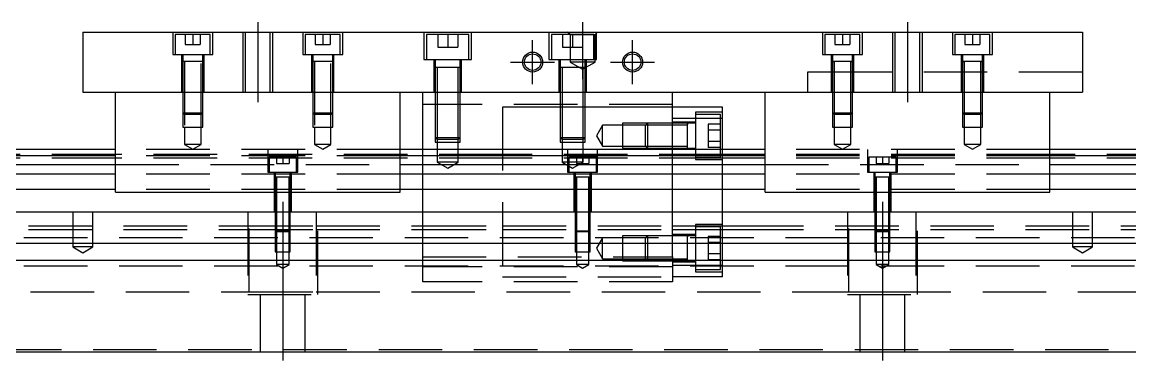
# Model space of a CAD drawing. Extents: x -14 to 849, y -278 to 102.
# Drawn here: x 207.9 to 429.5, y -235.3 to -167.3 of the extents above; entities that cross this region are included whole.
import ezdxf

# ---------------------------------------------------------------- set-up
doc = ezdxf.new("R2010")
doc.units = 0
doc.linetypes.add('CENTER', pattern=[50.8, 31.75, -6.35, 6.35, -6.35])
doc.linetypes.add('DASHED', pattern=[19.05, 12.7, -6.35])
doc.layers.get('0').update_dxf_attribs({"linetype": 'CONTINUOUS'})
doc.layers.add('CENTER', color=1, linetype='CENTER')

msp = doc.modelspace()

# ---------------------------------------------------------------- linework, layer by layer
at = {"color": 7, "linetype": 'CONTINUOUS'}
for p, q in [((220, -169.26), (420, -169.26)), ((220, -169.26), (220, -181.26)), ((420, -169.26), (420, -181.26)), ((220, -181.26), (420, -181.26)), ((226.5, -201.26), (226.5, -181.26)), ((283.5, -201.26), (283.5, -181.26)), ((288, -192.76), (288, -181.26)), ((338, -192.76), (338, -181.26)), ((356.5, -201.26), (356.5, -181.26)), ((413.5, -201.26), (413.5, -181.26)), ((348, -184.26), (338, -184.26)), ((348, -192.76), (348, -184.26)), ((226.5, -192.76), (0, -192.76)), ((356.5, -192.76), (283.5, -192.76)), ((341, -192.510006), (341, -192.11)), ((640, -192.76), (413.5, -192.76)), ((226.5, -194.012272), (0, -194.012272)), ((356.5, -194.012272), (283.5, -194.012272)), ((640, -194.012272), (413.5, -194.012272)), ((0, -195.78668), (226.5, -195.78668)), ((283.5, -195.78668), (356.5, -195.78668)), ((413.5, -195.78668), (640, -195.78668)), ((226.5, -197.683076), (0, -197.683076)), ((356.5, -197.683076), (283.5, -197.683076)), ((640, -197.683076), (413.5, -197.683076)), ((226.5, -200.737372), (0, -200.737372)), ((226.5, -201.26), (283.5, -201.26)), ((356.5, -200.737372), (283.5, -200.737372)), ((356.5, -201.26), (413.5, -201.26)), ((640, -200.737372), (413.5, -200.737372)), ((0, -205.26), (640, -205.26)), ((640, -211.56), (0, -211.56)), ((640, -214.96), (0, -214.96)), ((341, -214.96), (341, -214.61)), ((341, -215.010006), (341, -214.96)), ((0, -233.26), (640, -233.26))]:
    msp.add_line(p, q, dxfattribs=at)
at = {"color": 3, "linetype": 'DASHED'}
for p, q in [((238, -169.26), (238, -173.76)), ((245.5, -169.76), (238.5, -169.76)), ((238.5, -169.76), (238.5, -173.76)), ((240.5, -169.76), (240.5, -171.76)), ((242, -169.76), (242, -171.76)), ((243.5, -169.76), (243.5, -171.76)), ((245.5, -173.76), (245.5, -169.76)), ((246, -173.76), (246, -169.26)), ((252.000006, -169.26), (252.000006, -181.26)), ((252.5, -169.26), (252.5, -181.26)), ((257.5, -181.26), (257.5, -169.26)), ((257.999994, -181.26), (257.999994, -169.26)), ((264, -169.26), (264, -173.76)), ((271.5, -169.76), (264.5, -169.76)), ((264.5, -169.76), (264.5, -173.76)), ((266.5, -169.76), (266.5, -171.76)), ((268, -169.76), (268, -171.76)), ((269.5, -169.76), (269.5, -171.76)), ((271.5, -173.76), (271.5, -169.76)), ((272, -173.76), (272, -169.26)), ((288.25, -169.26), (288.25, -174.76)), ((289.5, -169.76), (288.75, -169.76)), ((288.75, -169.76), (288.75, -174.76)), ((296.5, -169.76), (289.5, -169.76)), ((291, -169.76), (291, -172.26)), ((293, -169.76), (293, -171.76)), ((295, -169.76), (295, -172.26)), ((297.25, -169.76), (296.5, -169.76)), ((297.25, -174.76), (297.25, -169.76)), ((297.75, -174.76), (297.75, -169.26)), ((313.25, -169.26), (313.25, -174.76)), ((322.25, -169.76), (313.75, -169.76)), ((313.75, -169.76), (313.75, -174.76)), ((316, -169.76), (316, -172.26)), ((317.5, -169.76), (317, -169.26)), ((317.5, -169.76), (317.5, -175.26)), ((317.5, -169.76), (322.5, -169.76)), ((318, -169.76), (318, -172.26)), ((320, -169.76), (320, -172.26)), ((322.25, -174.76), (322.25, -169.76)), ((322.5, -169.76), (323, -169.26)), ((322.5, -175.26), (322.5, -169.76)), ((322.75, -174.76), (322.75, -169.26)), ((368, -169.26), (368, -173.76)), ((375.5, -169.76), (368.5, -169.76)), ((368.5, -169.76), (368.5, -173.76)), ((370.5, -169.76), (370.5, -171.76)), ((372, -169.76), (372, -171.76)), ((373.5, -169.76), (373.5, -171.76)), ((375.5, -173.76), (375.5, -169.76)), ((376, -173.76), (376, -169.26)), ((382.000006, -169.26), (382.000006, -181.26)), ((382.5, -169.26), (382.5, -181.26)), ((387.5, -181.26), (387.5, -169.26)), ((387.999994, -181.26), (387.999994, -169.26)), ((394, -169.26), (394, -173.76)), ((401.5, -169.76), (394.5, -169.76)), ((394.5, -169.76), (394.5, -173.76)), ((396.5, -169.76), (396.5, -171.76)), ((398, -169.76), (398, -171.76)), ((399.5, -169.76), (399.5, -171.76)), ((401.5, -173.76), (401.5, -169.76)), ((402, -173.76), (402, -169.26)), ((240.5, -171.76), (242, -171.76)), ((242, -171.76), (243.5, -171.76)), ((266.5, -171.76), (268, -171.76)), ((268, -171.76), (269.5, -171.76)), ((291, -172.26), (293, -172.26)), ((293, -171.76), (293, -172.26)), ((293, -172.26), (295, -172.26)), ((316, -172.26), (318, -172.26)), ((318, -172.26), (320, -172.26)), ((370.5, -171.76), (372, -171.76)), ((372, -171.76), (373.5, -171.76)), ((396.5, -171.76), (398, -171.76)), ((398, -171.76), (399.5, -171.76)), ((238, -173.76), (246, -173.76)), ((239.75, -173.76), (239.75, -181.26)), ((240, -173.76), (240, -175.16)), ((244, -175.16), (244, -173.76)), ((244.25, -181.26), (244.25, -173.76)), ((264, -173.76), (272, -173.76)), ((265.75, -173.76), (265.75, -181.26)), ((266, -173.76), (266, -175.16)), ((270, -175.16), (270, -173.76)), ((270.25, -181.26), (270.25, -173.76)), ((288.25, -174.76), (297.75, -174.76)), ((290.25, -174.76), (290.25, -181.26)), ((290.5, -174.76), (290.5, -176.36)), ((295.5, -176.36), (295.5, -174.76)), ((295.75, -181.26), (295.75, -174.76)), ((313.25, -174.76), (322.75, -174.76)), ((315.25, -174.76), (315.25, -181.26)), ((315.5, -174.76), (315.5, -176.36)), ((320.5, -176.36), (320.5, -174.76)), ((320.75, -181.26), (320.75, -174.76)), ((368, -173.76), (376, -173.76)), ((369.75, -173.76), (369.75, -181.26)), ((370, -173.76), (370, -175.16)), ((374, -175.16), (374, -173.76)), ((374.25, -181.26), (374.25, -173.76)), ((394, -173.76), (402, -173.76)), ((395.75, -173.76), (395.75, -181.26)), ((396, -173.76), (396, -175.16)), ((400, -175.16), (400, -173.76)), ((400.25, -181.26), (400.25, -173.76)), ((244, -175.16), (240, -175.16)), ((240, -175.16), (240, -181.26)), ((240.35, -175.16), (240.35, -188.26)), ((243.65, -188.26), (243.65, -175.16)), ((244, -181.26), (244, -175.16)), ((270, -175.16), (266, -175.16)), ((266, -175.16), (266, -181.26)), ((266.35, -175.16), (266.35, -188.26)), ((269.65, -188.26), (269.65, -175.16)), ((270, -181.26), (270, -175.16)), ((295.5, -176.36), (290.5, -176.36)), ((290.5, -176.36), (290.5, -181.26)), ((290.9, -176.36), (290.9, -181.26)), ((295.1, -181.26), (295.1, -176.36)), ((295.5, -181.26), (295.5, -176.36)), ((315.5, -176.355), (315.5, -176.36)), ((315.757468, -176.36), (315.5, -176.36)), ((315.5, -176.36), (315.5, -181.26)), ((315.5, -176.36), (315.5, -176.365)), ((320.242552, -176.36), (315.757468, -176.36)), ((315.9, -176.36), (315.9, -181.26)), ((322.5, -175.26), (317.5, -175.26)), ((317.5, -175.26), (320, -176.703376)), ((320, -176.703376), (322.5, -175.26)), ((320.1, -181.26), (320.1, -176.36)), ((320.5, -176.36), (320.242552, -176.36)), ((320.5, -176.36), (320.5, -176.355)), ((320.5, -181.26), (320.5, -176.36)), ((320.5, -176.365), (320.5, -176.36)), ((375, -177.26), (365, -177.26)), ((365, -177.26), (365, -181.26)), ((370, -175.155), (370, -175.16)), ((370, -175.16), (370.216462, -175.16)), ((370.216708, -175.16), (370, -175.16)), ((370, -175.16), (370, -181.26)), ((370, -175.16), (370, -175.165)), ((373.783332, -175.16), (370.216708, -175.16)), ((370.35, -175.16), (370.35, -181.26)), ((373.65, -181.26), (373.65, -175.16)), ((374, -175.16), (373.783332, -175.16)), ((373.783538, -175.16), (374, -175.16)), ((374, -175.16), (374, -175.155)), ((374, -181.26), (374, -175.16)), ((374, -175.165), (374, -175.16)), ((420, -177.26), (375, -177.26)), ((396, -175.155), (396, -175.16)), ((396, -175.16), (396.216462, -175.16)), ((396.216708, -175.16), (396, -175.16)), ((396, -175.16), (396, -181.26)), ((396, -175.16), (396, -175.165)), ((399.783332, -175.16), (396.216708, -175.16)), ((396.35, -175.16), (396.35, -181.26)), ((399.65, -181.26), (399.65, -175.16)), ((400, -175.16), (399.783332, -175.16)), ((399.783538, -175.16), (400, -175.16)), ((400, -175.16), (400, -175.155)), ((400, -181.26), (400, -175.16)), ((400, -175.165), (400, -175.16)), ((240, -181.26), (240, -185.41)), ((240.000006, -181.26), (240.000006, -185.410006)), ((243.999994, -185.410006), (243.999994, -181.26)), ((244, -185.41), (244, -181.26)), ((266, -181.26), (266, -185.41)), ((266.000006, -181.26), (266.000006, -185.410006)), ((269.999994, -185.410006), (269.999994, -181.26)), ((270, -185.41), (270, -181.26)), ((290.5, -181.26), (290.5, -190.36)), ((290.500006, -181.26), (290.500002, -190.36)), ((290.9, -181.26), (290.9, -190.76)), ((295.1, -190.76), (295.1, -181.26)), ((295.499998, -190.36), (295.499994, -181.26)), ((295.5, -190.36), (295.5, -181.26)), ((315.5, -181.26), (315.5, -190.36)), ((315.500006, -181.26), (315.500002, -190.36)), ((315.9, -181.26), (315.9, -190.76)), ((320.1, -190.76), (320.1, -181.26)), ((320.499998, -190.36), (320.499994, -181.26)), ((320.5, -190.36), (320.5, -181.26)), ((370, -181.26), (370, -185.41)), ((370.000006, -181.26), (370.000002, -185.41)), ((370.35, -181.26), (370.35, -185.76)), ((373.65, -185.76), (373.65, -181.26)), ((373.999998, -185.41), (373.999994, -181.26)), ((374, -185.41), (374, -181.26)), ((396, -181.26), (396, -185.41)), ((396.000006, -181.26), (396.000002, -185.41)), ((396.35, -181.26), (396.35, -185.76)), ((399.65, -185.76), (399.65, -181.26)), ((399.999998, -185.41), (399.999994, -181.26)), ((400, -185.41), (400, -181.26)), ((338, -183.76), (288, -183.76)), ((240, -185.41), (244, -185.41)), ((240, -185.41), (240.35, -185.76)), ((240.000006, -185.410006), (240.000006, -188.26)), ((243.65, -185.76), (240.35, -185.76)), ((243.65, -185.76), (244, -185.41)), ((243.999994, -188.26), (243.999994, -185.410006)), ((266, -185.41), (270, -185.41)), ((266, -185.41), (266.35, -185.76)), ((266.000006, -185.410006), (266.000006, -188.26)), ((269.65, -185.76), (266.35, -185.76)), ((269.65, -185.76), (270, -185.41)), ((269.999994, -188.26), (269.999994, -185.410006)), ((304, -184.26), (304, -218.26)), ((315.5, -184.26), (304, -184.26)), ((315.9, -184.26), (315.5, -184.26)), ((320.1, -184.26), (315.9, -184.26)), ((320.5, -184.26), (320.1, -184.26)), ((331.5, -184.26), (320.5, -184.26)), ((338, -184.26), (331.5, -184.26)), ((342.6, -185.26), (342.6, -194.76)), ((348, -185.26), (342.6, -185.26)), ((347.6, -185.76), (342.6, -185.76)), ((345.35, -185.76), (345.000006, -185.76)), ((347.6, -194.26), (347.6, -185.76)), ((370, -185.41), (374, -185.41)), ((370, -185.41), (370.35, -185.76)), ((370.000002, -185.41), (370.000006, -188.26)), ((373.65, -185.76), (370.35, -185.76)), ((370.35, -185.76), (370.35, -188.26)), ((373.65, -185.76), (374, -185.41)), ((373.65, -188.26), (373.65, -185.76)), ((373.999994, -188.26), (373.999998, -185.41)), ((396, -185.41), (400, -185.41)), ((396, -185.41), (396.35, -185.76)), ((396.000002, -185.41), (396.000006, -188.26)), ((399.65, -185.76), (396.35, -185.76)), ((396.35, -185.76), (396.35, -188.26)), ((399.65, -185.76), (400, -185.41)), ((399.65, -188.26), (399.65, -185.76)), ((399.999994, -188.26), (399.999998, -185.41)), ((240.000006, -188.26), (243.999994, -188.26)), ((240.35, -188.26), (240.35, -191.76)), ((243.65, -191.76), (243.65, -188.26)), ((266.000006, -188.26), (269.999994, -188.26)), ((266.35, -188.26), (266.35, -191.76)), ((269.65, -191.76), (269.65, -188.26)), ((324, -187.91), (322.787564, -190.01)), ((324, -192.11), (324, -187.91)), ((328, -187.91), (324, -187.91)), ((328, -187.510006), (328, -192.509994)), ((331.5, -187.510006), (328, -187.510006)), ((332.6, -187.91), (328, -187.91)), ((332.999994, -187.510006), (331.5, -187.510006)), ((333, -187.51), (332.6, -187.91)), ((332.6, -192.11), (332.6, -187.91)), ((338, -187.91), (332.6, -187.91)), ((338, -187.510006), (332.999994, -187.510006)), ((333, -187.51), (333, -192.51)), ((338, -187.51), (333, -187.51)), ((345.000006, -186.563062), (338, -186.563062)), ((342.6, -187.26), (338, -187.26)), ((341.005, -187.51), (338, -187.51)), ((341, -187.91), (338, -187.91)), ((342.6, -187.51), (340.995, -187.51)), ((341, -187.51), (341, -187.767448)), ((341, -187.767468), (341, -187.51)), ((341, -187.51), (341, -187.767448)), ((341, -187.767468), (341, -187.51)), ((341, -189.859954), (341, -187.767468)), ((348, -186.563062), (345.000006, -186.563062)), ((345.1, -187.700598), (345.1, -188.8553)), ((347.6, -187.700598), (345.1, -187.700598)), ((370.000006, -188.26), (373.999994, -188.26)), ((370.35, -188.26), (370.35, -191.76)), ((373.65, -191.76), (373.65, -188.26)), ((396.000006, -188.26), (399.999994, -188.26)), ((396.35, -188.26), (396.35, -191.76)), ((399.65, -191.76), (399.65, -188.26)), ((290.5, -190.36), (295.5, -190.36)), ((290.5, -190.36), (290.9, -190.76)), ((290.500002, -190.36), (290.500006, -191.26)), ((295.1, -190.76), (295.5, -190.36)), ((295.499994, -191.26), (295.499998, -190.36)), ((315.5, -190.36), (320.5, -190.36)), ((315.5, -190.36), (315.9, -190.76)), ((315.500002, -190.36), (315.500006, -191.26)), ((320.1, -190.76), (320.5, -190.36)), ((320.499994, -191.26), (320.499998, -190.36)), ((322.787564, -190.01), (324, -192.11)), ((341, -192.252552), (341, -189.859954)), ((345.1, -188.8553), (345.1, -191.1647)), ((347.6, -188.8553), (345.1, -188.8553)), ((283.5, -192.76), (226.5, -192.76)), ((243.65, -191.76), (240.35, -191.76)), ((240.35, -191.76), (242, -192.712628)), ((242, -192.712628), (243.65, -191.76)), ((257, -192.76), (257, -197.26)), ((263, -197.26), (263, -192.76)), ((269.65, -191.76), (266.35, -191.76)), ((266.35, -191.76), (268, -192.712628)), ((268, -192.712628), (269.65, -191.76)), ((288, -197.26), (288, -192.76)), ((290.500006, -191.26), (295.499994, -191.26)), ((295.1, -190.76), (290.9, -190.76)), ((290.9, -190.76), (290.9, -191.26)), ((290.9, -191.26), (290.9, -195.26)), ((295.1, -191.26), (295.1, -190.76)), ((295.1, -195.26), (295.1, -191.26)), ((315.500006, -191.26), (320.499994, -191.26)), ((320.1, -190.76), (315.9, -190.76)), ((315.9, -190.76), (315.9, -191.26)), ((315.9, -191.26), (315.9, -195.26)), ((317, -192.76), (317, -197.26)), ((320.1, -191.26), (320.1, -190.76)), ((320.1, -195.26), (320.1, -191.26)), ((323, -197.26), (323, -192.76)), ((324, -192.11), (328, -192.11)), ((328, -192.11), (332.6, -192.11)), ((328, -192.509994), (333, -192.509994)), ((332.6, -192.11), (333, -192.51)), ((332.6, -192.11), (338, -192.11)), ((333, -192.509994), (338, -192.509994)), ((333, -192.51), (338, -192.509998)), ((338, -192.11), (341, -192.11)), ((338, -192.509998), (341.005, -192.51)), ((338, -201.26), (338, -192.76)), ((340.995, -192.51), (342.6, -192.51)), ((341, -192.51), (341, -192.252552)), ((347.6, -191.1647), (345.1, -191.1647)), ((345.1, -191.1647), (345.1, -192.319402)), ((347.6, -192.319402), (345.1, -192.319402)), ((348, -197.26), (348, -192.76)), ((413.5, -192.76), (356.5, -192.76)), ((373.65, -191.76), (370.35, -191.76)), ((370.35, -191.76), (372, -192.712628)), ((372, -192.712628), (373.65, -191.76)), ((377, -192.76), (377, -197.26)), ((383, -197.26), (383, -192.76)), ((399.65, -191.76), (396.35, -191.76)), ((396.35, -191.76), (398, -192.712628)), ((398, -192.712628), (399.65, -191.76)), ((226.5, -193.76), (40.5, -193.76)), ((226.5, -194.51), (40.5, -194.51)), ((304, -193.76), (226.5, -193.76)), ((283.5, -194.012272), (226.5, -194.012272)), ((304, -194.51), (226.5, -194.51)), ((262.75, -194.26), (257.25, -194.26)), ((257.25, -194.26), (257.25, -197.26)), ((258.75, -194.26), (258.75, -195.56)), ((260, -194.26), (260, -195.56)), ((261.25, -194.26), (261.25, -195.56)), ((262.75, -197.26), (262.75, -194.26)), ((348, -193.76), (304, -193.76)), ((348, -194.51), (304, -194.51)), ((322.75, -194.26), (317.25, -194.26)), ((317.25, -194.26), (317.25, -197.26)), ((318.75, -194.26), (318.75, -195.56)), ((320, -194.26), (320, -195.56)), ((321.25, -194.26), (321.25, -195.56)), ((322.75, -197.26), (322.75, -194.26)), ((342.6, -194.26), (347.6, -194.26)), ((342.6, -194.76), (348, -194.76)), ((413.5, -193.76), (348, -193.76)), ((413.5, -194.51), (348, -194.51)), ((413.5, -194.012272), (356.5, -194.012272)), ((382.75, -194.26), (377.25, -194.26)), ((377.25, -194.26), (377.25, -197.26)), ((378.75, -194.26), (378.75, -195.56)), ((380, -194.26), (380, -195.56)), ((381.25, -194.26), (381.25, -195.56)), ((382.75, -197.26), (382.75, -194.26)), ((590, -193.76), (413.5, -193.76)), ((590, -194.51), (413.5, -194.51)), ((226.5, -195.78668), (283.5, -195.78668)), ((257, -197.26), (263, -197.26)), ((258.25, -197.26), (258.25, -205.26)), ((258.5, -197.26), (258.5, -198.26)), ((258.75, -195.56), (260, -195.56)), ((260, -195.56), (261.25, -195.56)), ((261.5, -198.26), (261.5, -197.26)), ((261.75, -205.26), (261.75, -197.26)), ((288, -201.26), (288, -197.26)), ((295.1, -195.26), (290.9, -195.26)), ((290.9, -195.26), (293, -196.472436)), ((293, -196.472436), (295.1, -195.26)), ((320.1, -195.26), (315.9, -195.26)), ((315.9, -195.26), (318, -196.472436)), ((317, -197.26), (323, -197.26)), ((318, -196.472436), (320.1, -195.26)), ((318.25, -197.26), (318.25, -205.26)), ((318.5, -197.26), (318.5, -198.26)), ((318.75, -195.56), (320, -195.56)), ((320, -195.56), (321.25, -195.56)), ((321.5, -198.26), (321.5, -197.26)), ((321.75, -205.26), (321.75, -197.26)), ((348, -201.26), (348, -197.26)), ((356.5, -195.78668), (413.5, -195.78668)), ((377, -197.26), (383, -197.26)), ((378.25, -197.26), (378.25, -205.26)), ((378.5, -197.26), (378.5, -198.26)), ((378.75, -195.56), (380, -195.56)), ((380, -195.56), (381.25, -195.56)), ((381.5, -198.26), (381.5, -197.26)), ((381.75, -205.26), (381.75, -197.26)), ((283.5, -197.683076), (226.5, -197.683076)), ((259.998804, -198.26), (258.499994, -198.26)), ((261.500006, -198.26), (258.499994, -198.26)), ((258.5, -198.255), (258.5, -198.26)), ((258.624678, -198.26), (258.5, -198.26)), ((258.5, -198.26), (258.5, -198.265)), ((258.5, -198.26), (258.5, -205.26)), ((259.998804, -198.26), (258.624678, -198.26)), ((258.75, -198.26), (258.75, -205.26)), ((261.500006, -198.26), (259.998804, -198.26)), ((261.37533, -198.26), (259.998804, -198.26)), ((261.25, -205.26), (261.25, -198.26)), ((261.5, -198.26), (261.37533, -198.26)), ((261.5, -198.26), (261.5, -198.255)), ((261.5, -198.265), (261.5, -198.26)), ((261.5, -205.26), (261.5, -198.26)), ((319.998804, -198.26), (318.499994, -198.26)), ((321.500006, -198.26), (318.499994, -198.26)), ((318.5, -198.255), (318.5, -198.26)), ((318.624678, -198.26), (318.5, -198.26)), ((318.5, -198.26), (318.5, -198.265)), ((318.5, -198.26), (318.5, -205.26)), ((319.998804, -198.26), (318.624678, -198.26)), ((318.75, -198.26), (318.75, -205.26)), ((321.500006, -198.26), (319.998804, -198.26)), ((321.37533, -198.26), (319.998804, -198.26)), ((321.25, -205.26), (321.25, -198.26)), ((321.5, -198.26), (321.37533, -198.26)), ((321.5, -198.26), (321.5, -198.255)), ((321.5, -198.265), (321.5, -198.26)), ((321.5, -205.26), (321.5, -198.26)), ((413.5, -197.683076), (356.5, -197.683076)), ((379.998804, -198.26), (378.499994, -198.26)), ((381.500006, -198.26), (378.499994, -198.26)), ((378.5, -198.255), (378.5, -198.26)), ((378.624678, -198.26), (378.5, -198.26)), ((378.5, -198.26), (378.5, -198.265)), ((378.5, -198.26), (378.5, -205.26)), ((379.998804, -198.26), (378.624678, -198.26)), ((378.75, -198.26), (378.75, -205.26)), ((381.500006, -198.26), (379.998804, -198.26)), ((381.37533, -198.26), (379.998804, -198.26)), ((381.25, -205.26), (381.25, -198.26)), ((381.5, -198.26), (381.37533, -198.26)), ((381.5, -198.26), (381.5, -198.255)), ((381.5, -198.265), (381.5, -198.26)), ((381.5, -205.26), (381.5, -198.26)), ((283.5, -200.737372), (226.5, -200.737372)), ((288, -205.26), (288, -201.26)), ((338, -205.26), (338, -201.26)), ((348, -205.26), (348, -201.26)), ((413.5, -200.737372), (356.5, -200.737372)), ((218, -205.26), (218, -212.26)), ((222, -212.26), (222, -205.26)), ((253, -205.26), (253, -221.76)), ((253.291796, -221.26), (253.291796, -205.26)), ((258.5, -205.26), (258.5, -209.01)), ((258.500006, -205.26), (258.500002, -209.01)), ((258.75, -205.26), (258.75, -209.26)), ((261.25, -209.26), (261.25, -205.26)), ((261.499998, -209.01), (261.499994, -205.26)), ((261.5, -209.01), (261.5, -205.26)), ((266.708204, -205.26), (266.708204, -221.26)), ((267, -221.76), (267, -205.26)), ((288, -211.56), (288, -205.26)), ((318.5, -205.26), (318.5, -209.01)), ((318.500006, -205.26), (318.500002, -209.01)), ((318.75, -205.26), (318.75, -209.26)), ((321.25, -209.26), (321.25, -205.26)), ((321.499998, -209.01), (321.499994, -205.26)), ((321.5, -209.01), (321.5, -205.26)), ((338, -211.56), (338, -205.26)), ((348, -211.56), (348, -205.26)), ((373, -205.26), (373, -221.76)), ((373.291796, -221.26), (373.291796, -205.26)), ((378.5, -205.26), (378.5, -209.01)), ((378.500006, -205.26), (378.500002, -209.01)), ((378.75, -205.26), (378.75, -209.26)), ((381.25, -209.26), (381.25, -205.26)), ((381.499998, -209.01), (381.499994, -205.26)), ((381.5, -209.01), (381.5, -205.26)), ((386.708204, -205.26), (386.708204, -221.26)), ((387, -221.76), (387, -205.26)), ((418, -205.26), (418, -212.26)), ((422, -212.26), (422, -205.26)), ((56.708204, -208.01), (253.291796, -208.01)), ((253.291796, -208.01), (266.708204, -208.01)), ((266.708204, -208.01), (288, -208.01)), ((288, -208.01), (304, -208.01)), ((304, -208.01), (338, -208.01)), ((338, -208.01), (348, -208.01)), ((342.6, -207.76), (342.6, -217.26)), ((348, -207.76), (342.6, -207.76)), ((347.6, -208.26), (342.6, -208.26)), ((347.6, -211.56), (347.6, -208.26)), ((348, -208.01), (348.5, -208.01)), ((348.5, -208.01), (348.75, -208.01)), ((348.75, -208.01), (351.25, -208.01)), ((351.25, -208.01), (351.5, -208.01)), ((351.5, -208.01), (583.291796, -208.01)), ((640, -210.41), (0, -210.41)), ((56.708204, -208.76), (253.291796, -208.76)), ((253.291796, -208.76), (266.708204, -208.76)), ((258.5, -209.01), (261.5, -209.01)), ((258.5, -209.01), (258.75, -209.26)), ((258.500002, -209.01), (258.500006, -211.56)), ((261.25, -209.26), (258.75, -209.26)), ((258.75, -209.26), (258.75, -213.26)), ((261.25, -209.26), (261.5, -209.01)), ((261.25, -213.26), (261.25, -209.26)), ((261.499994, -211.56), (261.499998, -209.01)), ((266.708204, -208.76), (288, -208.76)), ((288, -208.76), (304, -208.76)), ((304, -208.759994), (338, -208.759994)), ((304, -208.76), (338, -208.76)), ((318.5, -209.01), (321.5, -209.01)), ((318.5, -209.01), (318.75, -209.26)), ((318.500002, -209.01), (318.500006, -211.56)), ((321.25, -209.26), (318.75, -209.26)), ((318.75, -209.26), (318.75, -213.26)), ((321.25, -209.26), (321.5, -209.01)), ((321.25, -213.26), (321.25, -209.26)), ((321.499994, -211.56), (321.499998, -209.01)), ((324, -210.41), (322.787564, -212.51)), ((324, -214.61), (324, -210.41)), ((328, -210.010006), (328, -215.009994)), ((333, -210.010006), (328, -210.010006)), ((333, -210.01), (332.6, -210.41)), ((332.6, -214.61), (332.6, -210.41)), ((333, -210.01), (333, -215.01)), ((338, -210.01), (333, -210.01)), ((338, -210.010006), (333, -210.010006)), ((338, -208.759994), (342.6, -208.759994)), ((338, -208.76), (342.6, -208.76)), ((342.6, -209.76), (338, -209.76)), ((341.005, -210.01), (338, -210.01)), ((342.6, -210.01), (340.995, -210.01)), ((341, -210.01), (341, -210.267448)), ((341, -210.267468), (341, -210.01)), ((341, -210.01), (341, -210.267448)), ((341, -210.267468), (341, -210.01)), ((341, -211.55994), (341, -210.267468)), ((342.6, -208.759994), (347.6, -208.759994)), ((342.6, -208.76), (347.6, -208.76)), ((345.1, -210.200598), (345.1, -211.3553)), ((347.6, -210.200598), (345.1, -210.200598)), ((347.6, -208.759994), (348, -208.759994)), ((347.6, -208.76), (348, -208.76)), ((348, -208.76), (348.5, -208.76)), ((348.5, -208.76), (348.75, -208.76)), ((348.75, -208.76), (351.25, -208.76)), ((351.25, -208.76), (351.5, -208.76)), ((351.5, -208.76), (583.291796, -208.76)), ((378.5, -209.01), (381.5, -209.01)), ((378.5, -209.01), (378.75, -209.26)), ((378.500002, -209.01), (378.500006, -211.56)), ((381.25, -209.26), (378.75, -209.26)), ((378.75, -209.26), (378.75, -213.26)), ((381.25, -209.26), (381.5, -209.01)), ((381.25, -213.26), (381.25, -209.26)), ((381.499994, -211.56), (381.499998, -209.01)), ((222, -212.26), (218, -212.26)), ((218, -212.26), (220, -213.4147)), ((220, -213.4147), (222, -212.26)), ((258.500006, -211.56), (258.500006, -213.26)), ((261.499994, -213.26), (261.499994, -211.56)), ((288, -214.26), (288, -211.56)), ((318.500006, -211.56), (318.500006, -213.26)), ((321.499994, -213.26), (321.499994, -211.56)), ((322.787564, -212.51), (324, -214.61)), ((338, -214.26), (338, -211.56)), ((341, -212.359954), (341, -211.55994)), ((341, -214.752552), (341, -212.359954)), ((347.6, -211.3553), (345.1, -211.3553)), ((345.1, -211.3553), (345.1, -213.6647)), ((347.6, -214.96), (347.6, -211.56)), ((348, -214.96), (348, -211.56)), ((378.500006, -211.56), (378.500006, -213.26)), ((381.499994, -213.26), (381.499994, -211.56)), ((422, -212.26), (418, -212.26)), ((418, -212.26), (420, -213.4147)), ((420, -213.4147), (422, -212.26)), ((258.500006, -213.26), (261.499994, -213.26)), ((258.75, -213.26), (258.75, -215.76)), ((261.25, -215.76), (261.25, -213.26)), ((288, -214.26), (338, -214.26)), ((288, -214.96), (288, -214.26)), ((288, -219.26), (288, -214.96)), ((318.500006, -213.26), (321.499994, -213.26)), ((318.75, -213.26), (318.75, -215.76)), ((321.25, -215.76), (321.25, -213.26)), ((324, -214.61), (328, -214.61)), ((328, -214.61), (332.6, -214.61)), ((332.6, -214.61), (338, -214.61)), ((332.6, -214.61), (333, -215.01)), ((338, -214.26), (338, -214.96)), ((338, -214.61), (341, -214.61)), ((338, -214.96), (338, -219.26)), ((341, -214.96059), (341, -214.752552)), ((341, -215.01), (341, -214.96059)), ((345.1, -213.6647), (345.1, -214.819402)), ((347.6, -213.6647), (345.1, -213.6647)), ((347.6, -214.819402), (345.1, -214.819402)), ((347.6, -216.76), (347.6, -214.96)), ((348, -215.956938), (348, -214.96)), ((378.500006, -213.26), (381.499994, -213.26)), ((378.75, -213.26), (378.75, -215.76)), ((381.25, -215.76), (381.25, -213.26)), ((640, -216.11), (0, -216.11)), ((261.25, -215.76), (258.75, -215.76)), ((258.75, -215.76), (260, -216.481688)), ((260, -216.481688), (261.25, -215.76)), ((338, -216.268332), (288, -216.268332)), ((321.25, -215.76), (318.75, -215.76)), ((318.75, -215.76), (320, -216.481688)), ((320, -216.481688), (321.25, -215.76)), ((328, -215.009994), (333, -215.009994)), ((333, -215.009994), (338, -215.009994)), ((333, -215.01), (338, -215.009998)), ((338, -215.009998), (341.005, -215.01)), ((338, -215.26), (342.6, -215.26)), ((348, -215.956938), (338, -215.956938)), ((340.995, -215.01), (342.6, -215.01)), ((342.6, -216.76), (347.6, -216.76)), ((348, -218.26), (348, -215.956938)), ((381.25, -215.76), (378.75, -215.76)), ((378.75, -215.76), (380, -216.481688)), ((380, -216.481688), (381.25, -215.76)), ((338, -219.26), (288, -219.26)), ((304, -218.26), (338, -218.26)), ((348, -218.26), (338, -218.26)), ((342.6, -217.26), (348, -217.26)), ((0, -221.26), (583.291796, -221.26)), ((253.291796, -221.26), (266.708204, -221.26)), ((373.291796, -221.26), (386.708204, -221.26)), ((253, -221.76), (267, -221.76)), ((255.5, -221.76), (255.5, -233.26)), ((264.5, -233.26), (264.5, -221.76)), ((373, -221.76), (387, -221.76)), ((375.5, -221.76), (375.5, -233.26)), ((384.5, -233.26), (384.5, -221.76)), ((12.499994, -232.76), (640, -232.76))]:
    msp.add_line(p, q, dxfattribs=at)
at = {"color": 3, "linetype": 'CONTINUOUS'}
for centre in [(310, -175.26), (330, -175.26)]:
    msp.add_circle(centre, 2, dxfattribs=at)
at = {"color": 7, "linetype": 'CONTINUOUS'}
for centre in [(310, -175.26), (330, -175.26)]:
    msp.add_circle(centre, 1.65, dxfattribs=at)
at = {"layer": 'CENTER', "color": 1, "linetype": 'CENTER'}
for p, q in [((255, -167.26), (255, -183.26)), ((320, -167.26), (320, -178.703376)), ((385, -167.26), (385, -183.26)), ((310, -179.66), (310, -170.86)), ((330, -179.66), (330, -170.86)), ((305.6, -175.26), (314.4, -175.26)), ((325.6, -175.26), (334.4, -175.26)), ((260, -203.26), (260, -235.26)), ((380, -203.26), (380, -235.26))]:
    msp.add_line(p, q, dxfattribs=at)

doc.saveas('drawing.dxf')
